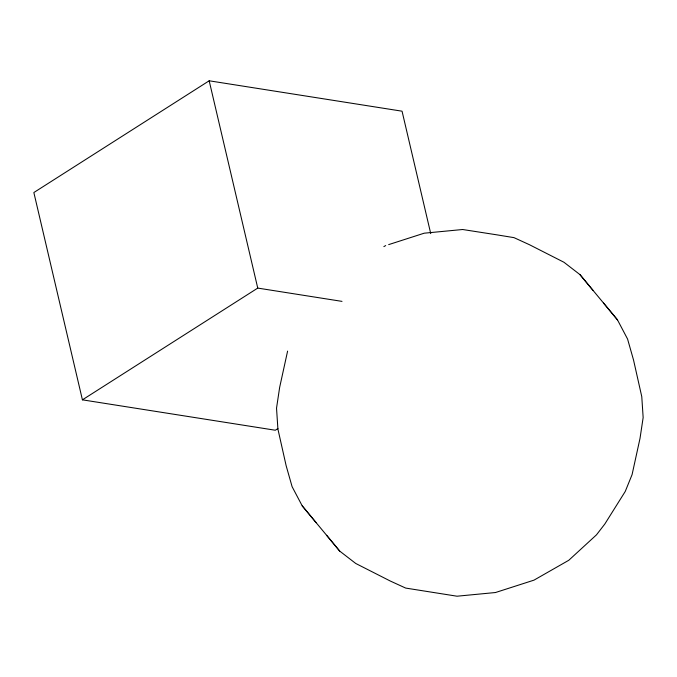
<?xml version="1.0" encoding="UTF-8"?>
<svg xmlns="http://www.w3.org/2000/svg" width="677" height="677" viewBox="0 0 677 677"><rect width="100%" height="100%" fill="white"/><g stroke="black" fill="none" stroke-linecap="round" stroke-linejoin="round"><path stroke-width="1.02" d="M287.598 351.109L279.66 387.346L276.529 408.155L277.908 429.074L286.143 465.691L292.1 486.67L302.196 505.837L316.176 522.712M430.733 233.599L402.053 111.189L209.176 80.791L33.85 192.539L82.416 399.836L275.294 430.233L277.925 428.558M82.416 399.836L257.751 288.089L342.003 301.375M383.867 246.614L385.704 245.573M388.666 244.617L424.208 233.193L462.645 229.511L497.256 234.902L514.004 237.644L529.422 244.702L563.941 262.253L579.969 274.625L617.483 319.882L627.579 339.05L633.537 360.029L641.771 396.646L643.15 417.565L640.019 438.374L632.081 474.611L625.243 491.46L604.806 524.04L596.471 534.847L568.782 560.277L533.984 580.147L495.479 592.527L457.034 596.209L405.675 588.076L390.265 581.018L355.738 563.467L339.71 551.095L302.196 505.837M579.969 274.625L593.035 290.408M603.503 303.008L617.483 319.882M326.644 535.312L339.71 551.095M209.176 80.791L257.751 288.089"/></g></svg>
